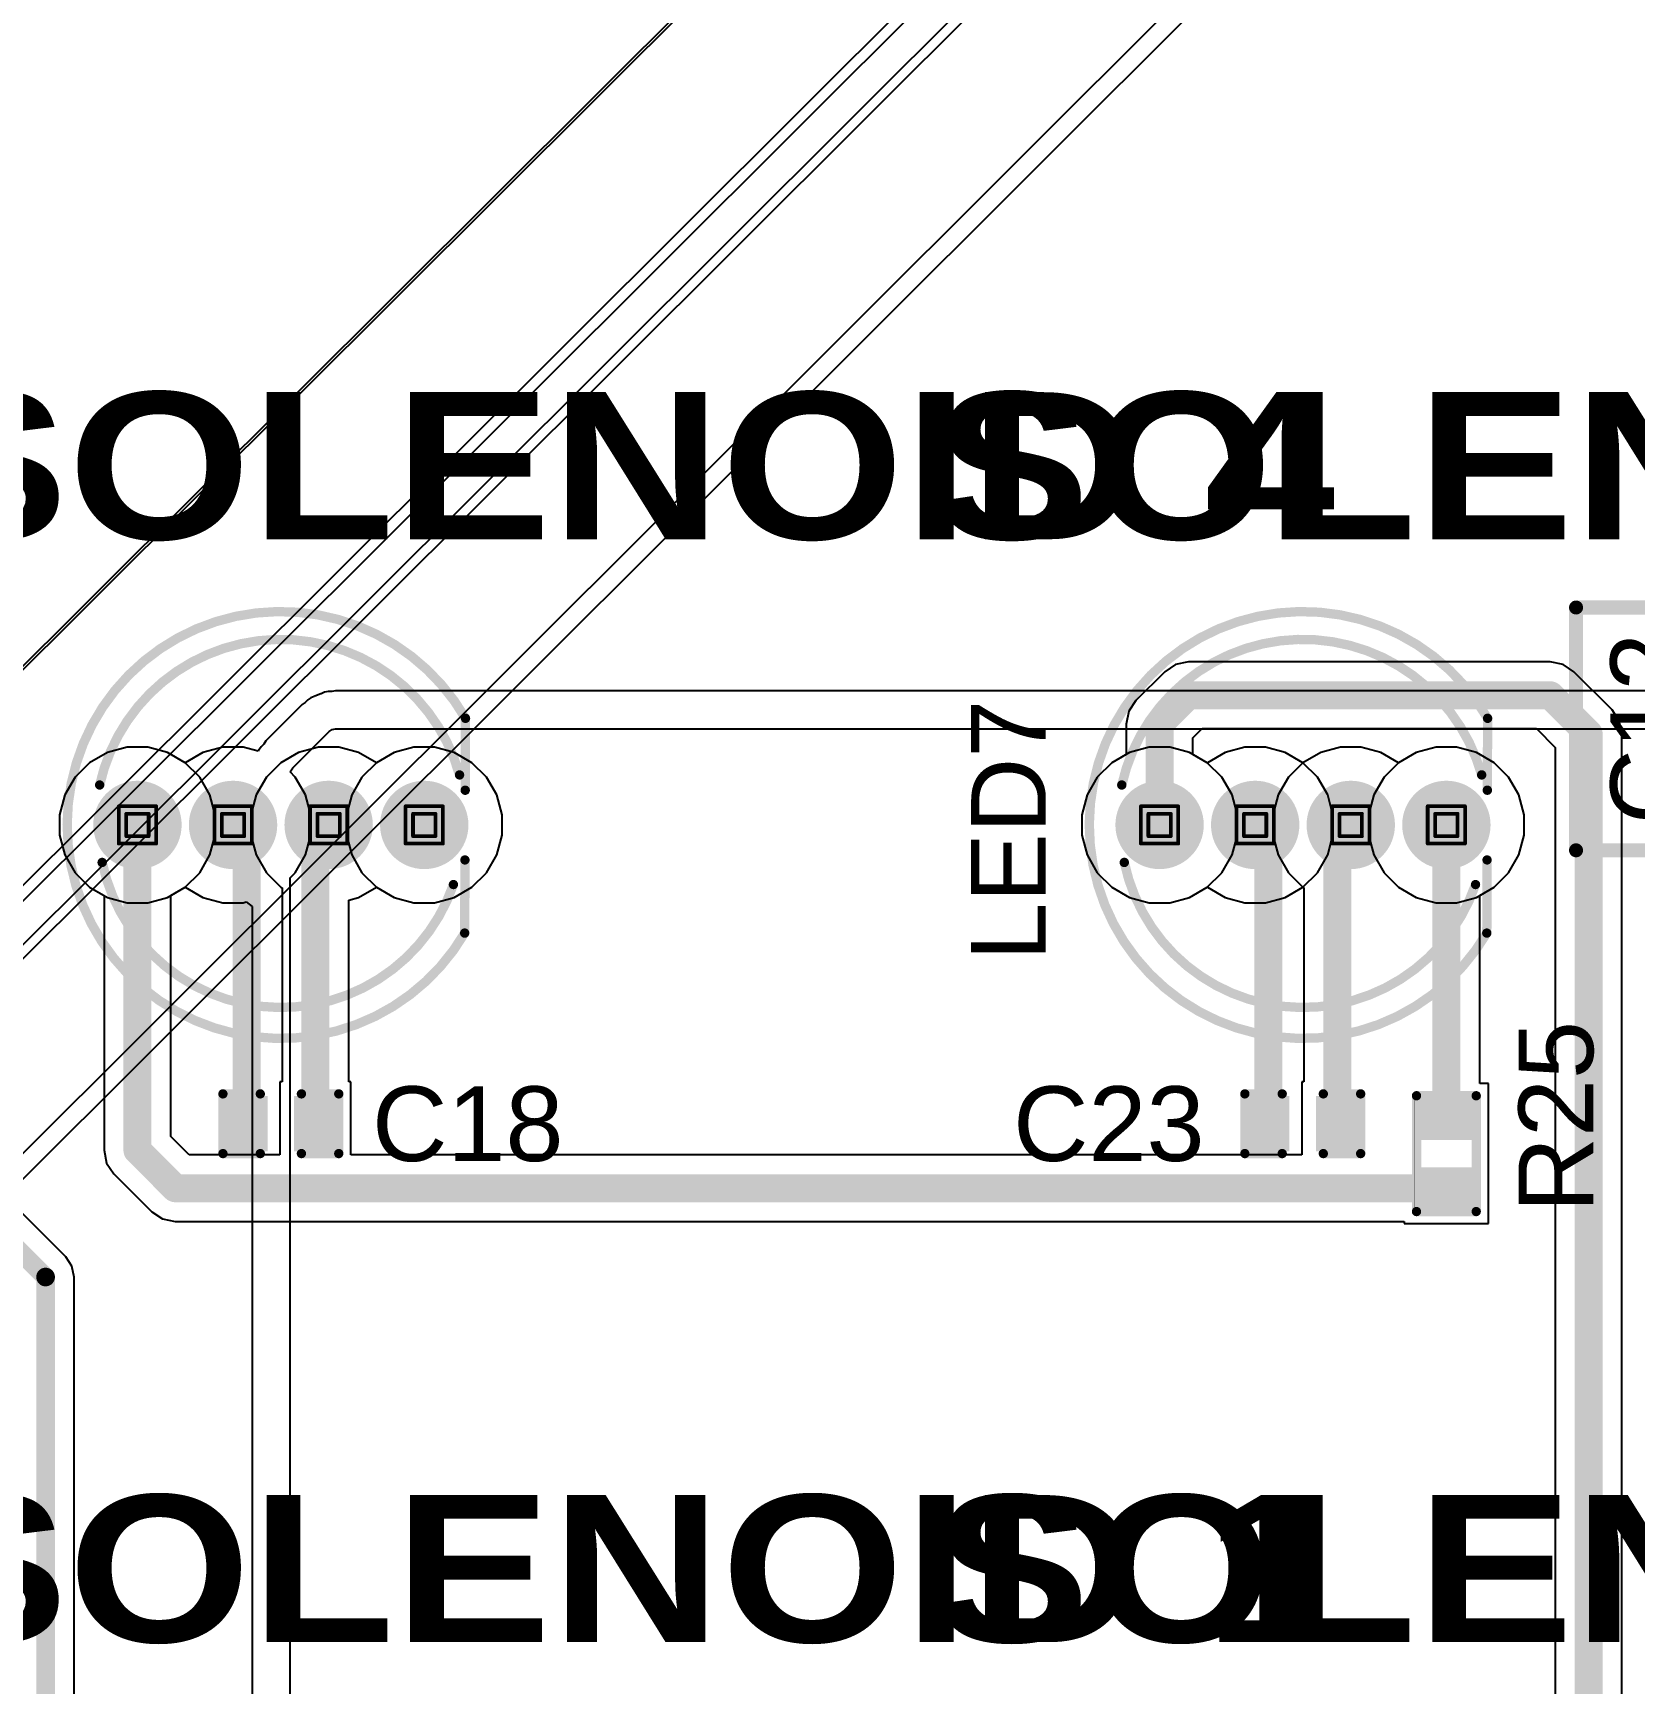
# Model space of a CAD drawing. Header units: inches. Extents: x -5 to 5258, y -4 to 5281.
# Drawn here: x 21.26 to 43.05, y 46.83 to 69.28 of the extents above; entities that cross this region are included whole.
import ezdxf

# ---------------------------------------------------------------- set-up
doc = ezdxf.new("R2010")
doc.units = ezdxf.units.IN
for name, color, linetype in [('Bottom Layer', 5, 'Continuous'), ('Bottom Solder', 6, 'Continuous'), ('Drill Drawing', 1, 'Continuous'), ('Multi-Layer', 9, 'Continuous'), ('Pad Holes', 156, 'Continuous'), ('Top Layer', 1, 'Continuous'), ('Top Overlay', 2, 'Continuous'), ('Top Paste', 8, 'Continuous'), ('Top Solder', 216, 'Continuous')]:
    doc.layers.add(name, color=color, linetype=linetype)
doc.styles.add('Arial', font='', dxfattribs={"height": 0.2})
doc.styles.add('Arial Black_Bold', font='', dxfattribs={"height": 0.2})
doc.styles.get('Arial').set_extended_font_data('Arial')
doc.styles.get('Arial Black_Bold').set_extended_font_data('Arial Black', bold=True)

# ---------------------------------------------------------------- blocks, each defined once
blk = doc.blocks.new('28_UFQFPN__4_4__9')
at = {"layer": 'Top Solder'}
for p in [(-1.739, 1.711), (-1.589, -1.289), (-1.289, 2.211), (-1.289, -1.589), (1.561, -1.589), (1.711, 2.211), (2.211, 1.711), (2.211, -1.289)]:
    blk.add_line(p, (5248.373, 5235.421), dxfattribs=at)
blk = doc.blocks.new('R___0402_65')
at = {"layer": 'Top Layer'}
for points in [[(-0.699, -0.318), (-0.699, 0.317), (-0.241, 0.317), (-0.241, -0.318)], [(0.241, -0.318), (0.241, 0.317), (0.699, 0.317), (0.699, -0.318)]]:
    blk.add_hatch(color=1, dxfattribs=at).paths.add_polyline_path(points)
at = {"layer": 'Top Paste'}
for points in [[(-0.699, -0.318), (-0.699, 0.317), (-0.241, 0.317), (-0.241, -0.318)], [(0.241, -0.318), (0.241, 0.317), (0.699, 0.317), (0.699, -0.318)]]:
    blk.add_hatch(color=8, dxfattribs=at).paths.add_polyline_path(points)
at = {"layer": 'Top Solder'}
for points in [[(-0.754, -0.373), (-0.754, 0.373), (-0.186, 0.373), (-0.186, -0.373)], [(0.186, -0.373), (0.186, 0.373), (0.754, 0.373), (0.754, -0.373)]]:
    blk.add_hatch(color=216, dxfattribs=at).paths.add_polyline_path(points)
at = {"layer": 'Top Overlay'}
for points, const_width in [([(0.787, 0.406), (-0.787, 0.406)], 0.127), ([(-0.787, -0.406), (-0.787, 0.406)], 0.127), ([(0.787, -0.406), (0.787, 0.406)], 0.127), ([(0.787, -0.406), (-0.787, -0.406)], 0.127), ([(0.813, -0.432), (-0.813, -0.432)], 0.00323)]:
    blk.add_lwpolyline(points, dxfattribs=dict(at, const_width=const_width))
for points, const_width in [([(-0.819, 0.406, 1), (-0.756, 0.406, 1)], 0.0635), ([(-0.819, 0.406, 1), (-0.756, 0.406, 1)], 0.0635), ([(0.756, 0.406, 1), (0.819, 0.406, 1)], 0.0635), ([(0.756, 0.406, 1), (0.819, 0.406, 1)], 0.0635), ([(-0.819, -0.406, 1), (-0.756, -0.406, 1)], 0.0635), ([(-0.819, -0.406, 1), (-0.756, -0.406, 1)], 0.0635), ([(-0.814, -0.432, 1), (-0.812, -0.432, 1)], 0.00161), ([(0.756, -0.406, 1), (0.819, -0.406, 1)], 0.0635), ([(0.756, -0.406, 1), (0.819, -0.406, 1)], 0.0635), ([(0.812, -0.432, 1), (0.814, -0.432, 1)], 0.00161)]:
    blk.add_lwpolyline(points, format="xyb", close=True, dxfattribs=dict(at, const_width=const_width))
blk = doc.blocks.new('WS2812D_F5_96')
at = {"layer": 'Bottom Layer'}
h = blk.add_hatch(color=5, dxfattribs=at)
edge = h.paths.add_edge_path()
edge.add_arc((-1.95, 0), 0.55, 0, 360)
h = blk.add_hatch(color=5, dxfattribs=at)
edge = h.paths.add_edge_path()
edge.add_arc((-0.65, 0), 0.55, 0, 360)
h = blk.add_hatch(color=5, dxfattribs=at)
edge = h.paths.add_edge_path()
edge.add_arc((0.65, 0), 0.55, 0, 360)
h = blk.add_hatch(color=5, dxfattribs=at)
edge = h.paths.add_edge_path()
edge.add_arc((1.95, 0), 0.55, 0, 360)
at = {"layer": 'Bottom Solder'}
h = blk.add_hatch(color=6, dxfattribs=at)
edge = h.paths.add_edge_path()
edge.add_arc((-1.95, 0), 0.601, 0, 360)
h = blk.add_hatch(color=6, dxfattribs=at)
edge = h.paths.add_edge_path()
edge.add_arc((-0.65, 0), 0.601, 0, 360)
h = blk.add_hatch(color=6, dxfattribs=at)
edge = h.paths.add_edge_path()
edge.add_arc((0.65, 0), 0.601, 0, 360)
h = blk.add_hatch(color=6, dxfattribs=at)
edge = h.paths.add_edge_path()
edge.add_arc((1.95, 0), 0.601, 0, 360)
at = {"layer": 'Multi-Layer'}
h = blk.add_hatch(color=9, dxfattribs=at)
edge = h.paths.add_edge_path()
edge.add_arc((-1.95, 0), 0.55, 0, 360)
h = blk.add_hatch(color=9, dxfattribs=at)
edge = h.paths.add_edge_path()
edge.add_arc((-0.65, 0), 0.55, 0, 360)
h = blk.add_hatch(color=9, dxfattribs=at)
edge = h.paths.add_edge_path()
edge.add_arc((0.65, 0), 0.55, 0, 360)
h = blk.add_hatch(color=9, dxfattribs=at)
edge = h.paths.add_edge_path()
edge.add_arc((1.95, 0), 0.55, 0, 360)
at = {"layer": 'Pad Holes'}
h = blk.add_hatch(color=7, dxfattribs=at)
edge = h.paths.add_edge_path()
edge.add_arc((-1.95, 0), 0.36, 0, 360)
h = blk.add_hatch(color=7, dxfattribs=at)
edge = h.paths.add_edge_path()
edge.add_arc((-0.65, 0), 0.36, 0, 360)
h = blk.add_hatch(color=7, dxfattribs=at)
edge = h.paths.add_edge_path()
edge.add_arc((0.65, 0), 0.36, 0, 360)
h = blk.add_hatch(color=7, dxfattribs=at)
edge = h.paths.add_edge_path()
edge.add_arc((1.95, 0), 0.36, 0, 360)
at = {"layer": 'Top Layer'}
h = blk.add_hatch(color=1, dxfattribs=at)
edge = h.paths.add_edge_path()
edge.add_arc((-1.95, 0), 0.55, 0, 360)
h = blk.add_hatch(color=1, dxfattribs=at)
edge = h.paths.add_edge_path()
edge.add_arc((-0.65, 0), 0.55, 0, 360)
h = blk.add_hatch(color=1, dxfattribs=at)
edge = h.paths.add_edge_path()
edge.add_arc((0.65, 0), 0.55, 0, 360)
h = blk.add_hatch(color=1, dxfattribs=at)
edge = h.paths.add_edge_path()
edge.add_arc((1.95, 0), 0.55, 0, 360)
at = {"layer": 'Top Solder'}
h = blk.add_hatch(color=216, dxfattribs=at)
edge = h.paths.add_edge_path()
edge.add_arc((-1.95, 0), 0.601, 0, 360)
h = blk.add_hatch(color=216, dxfattribs=at)
edge = h.paths.add_edge_path()
edge.add_arc((-0.65, 0), 0.601, 0, 360)
h = blk.add_hatch(color=216, dxfattribs=at)
edge = h.paths.add_edge_path()
edge.add_arc((0.65, 0), 0.601, 0, 360)
h = blk.add_hatch(color=216, dxfattribs=at)
edge = h.paths.add_edge_path()
edge.add_arc((1.95, 0), 0.601, 0, 360)
at = {"layer": 'Top Overlay', "const_width": 0.127}
for points in [[(2.5, -1.471, -3.705201), (2.511, 1.45)], [(-2.464, 0.543, -0.780857), (2.43, 0.68)], [(2.347, -0.811, -0.760948), (-2.43, -0.51)]]:
    blk.add_lwpolyline(points, format="xyb", dxfattribs=at)
for points in [[(2.507, 0.472), (2.511, 1.45)], [(2.5, -1.471), (2.504, -0.476)]]:
    blk.add_lwpolyline(points, dxfattribs=at)
at = {"layer": 'Top Overlay', "const_width": 0.0635}
for points in [[(2.479, 1.45, 1), (2.543, 1.45, 1)], [(2.479, 1.45, 1), (2.543, 1.45, 1)], [(2.398, 0.68, 1), (2.462, 0.68, 1)], [(-2.496, 0.543, 1), (-2.432, 0.543, 1)], [(2.475, 0.472, 1), (2.539, 0.472, 1)], [(-2.462, -0.51, 1), (-2.398, -0.51, 1)], [(2.472, -0.476, 1), (2.535, -0.476, 1)], [(2.315, -0.811, 1), (2.378, -0.811, 1)], [(2.468, -1.471, 1), (2.532, -1.471, 1)], [(2.468, -1.471, 1), (2.532, -1.471, 1)]]:
    blk.add_lwpolyline(points, format="xyb", close=True, dxfattribs=at)
blk = doc.blocks.new('WS2812D_F5_97')
at = {"layer": 'Bottom Layer'}
h = blk.add_hatch(color=5, dxfattribs=at)
edge = h.paths.add_edge_path()
edge.add_arc((-1.95, 0), 0.55, 0, 360)
h = blk.add_hatch(color=5, dxfattribs=at)
edge = h.paths.add_edge_path()
edge.add_arc((-0.65, 0), 0.55, 0, 360)
h = blk.add_hatch(color=5, dxfattribs=at)
edge = h.paths.add_edge_path()
edge.add_arc((0.65, 0), 0.55, 0, 360)
h = blk.add_hatch(color=5, dxfattribs=at)
edge = h.paths.add_edge_path()
edge.add_arc((1.95, 0), 0.55, 0, 360)
at = {"layer": 'Bottom Solder'}
h = blk.add_hatch(color=6, dxfattribs=at)
edge = h.paths.add_edge_path()
edge.add_arc((-1.95, 0), 0.601, 0, 360)
h = blk.add_hatch(color=6, dxfattribs=at)
edge = h.paths.add_edge_path()
edge.add_arc((-0.65, 0), 0.601, 0, 360)
h = blk.add_hatch(color=6, dxfattribs=at)
edge = h.paths.add_edge_path()
edge.add_arc((0.65, 0), 0.601, 0, 360)
h = blk.add_hatch(color=6, dxfattribs=at)
edge = h.paths.add_edge_path()
edge.add_arc((1.95, 0), 0.601, 0, 360)
at = {"layer": 'Multi-Layer'}
h = blk.add_hatch(color=9, dxfattribs=at)
edge = h.paths.add_edge_path()
edge.add_arc((-1.95, 0), 0.55, 0, 360)
h = blk.add_hatch(color=9, dxfattribs=at)
edge = h.paths.add_edge_path()
edge.add_arc((-0.65, 0), 0.55, 0, 360)
h = blk.add_hatch(color=9, dxfattribs=at)
edge = h.paths.add_edge_path()
edge.add_arc((0.65, 0), 0.55, 0, 360)
h = blk.add_hatch(color=9, dxfattribs=at)
edge = h.paths.add_edge_path()
edge.add_arc((1.95, 0), 0.55, 0, 360)
at = {"layer": 'Pad Holes'}
h = blk.add_hatch(color=7, dxfattribs=at)
edge = h.paths.add_edge_path()
edge.add_arc((-1.95, 0), 0.36, 0, 360)
h = blk.add_hatch(color=7, dxfattribs=at)
edge = h.paths.add_edge_path()
edge.add_arc((-0.65, 0), 0.36, 0, 360)
h = blk.add_hatch(color=7, dxfattribs=at)
edge = h.paths.add_edge_path()
edge.add_arc((0.65, 0), 0.36, 0, 360)
h = blk.add_hatch(color=7, dxfattribs=at)
edge = h.paths.add_edge_path()
edge.add_arc((1.95, 0), 0.36, 0, 360)
at = {"layer": 'Top Layer'}
h = blk.add_hatch(color=1, dxfattribs=at)
edge = h.paths.add_edge_path()
edge.add_arc((-1.95, 0), 0.55, 0, 360)
h = blk.add_hatch(color=1, dxfattribs=at)
edge = h.paths.add_edge_path()
edge.add_arc((-0.65, 0), 0.55, 0, 360)
h = blk.add_hatch(color=1, dxfattribs=at)
edge = h.paths.add_edge_path()
edge.add_arc((0.65, 0), 0.55, 0, 360)
h = blk.add_hatch(color=1, dxfattribs=at)
edge = h.paths.add_edge_path()
edge.add_arc((1.95, 0), 0.55, 0, 360)
at = {"layer": 'Top Solder'}
h = blk.add_hatch(color=216, dxfattribs=at)
edge = h.paths.add_edge_path()
edge.add_arc((-1.95, 0), 0.601, 0, 360)
h = blk.add_hatch(color=216, dxfattribs=at)
edge = h.paths.add_edge_path()
edge.add_arc((-0.65, 0), 0.601, 0, 360)
h = blk.add_hatch(color=216, dxfattribs=at)
edge = h.paths.add_edge_path()
edge.add_arc((0.65, 0), 0.601, 0, 360)
h = blk.add_hatch(color=216, dxfattribs=at)
edge = h.paths.add_edge_path()
edge.add_arc((1.95, 0), 0.601, 0, 360)
at = {"layer": 'Top Overlay', "const_width": 0.127}
for points in [[(2.5, -1.471, -3.705201), (2.511, 1.45)], [(-2.464, 0.543, -0.780857), (2.43, 0.68)], [(2.347, -0.811, -0.760948), (-2.43, -0.51)]]:
    blk.add_lwpolyline(points, format="xyb", dxfattribs=at)
for points in [[(2.507, 0.472), (2.511, 1.45)], [(2.5, -1.471), (2.504, -0.476)]]:
    blk.add_lwpolyline(points, dxfattribs=at)
at = {"layer": 'Top Overlay', "const_width": 0.0635}
for points in [[(2.479, 1.45, 1), (2.543, 1.45, 1)], [(2.479, 1.45, 1), (2.543, 1.45, 1)], [(2.398, 0.68, 1), (2.462, 0.68, 1)], [(-2.496, 0.543, 1), (-2.432, 0.543, 1)], [(2.475, 0.472, 1), (2.539, 0.472, 1)], [(-2.462, -0.51, 1), (-2.398, -0.51, 1)], [(2.472, -0.476, 1), (2.535, -0.476, 1)], [(2.315, -0.811, 1), (2.378, -0.811, 1)], [(2.468, -1.471, 1), (2.532, -1.471, 1)], [(2.468, -1.471, 1), (2.532, -1.471, 1)]]:
    blk.add_lwpolyline(points, format="xyb", close=True, dxfattribs=at)
blk = doc.blocks.new('C___0402_147')
at = {"layer": 'Top Layer'}
for points in [[(-0.699, -0.318), (-0.699, 0.318), (-0.241, 0.318), (-0.241, -0.318)], [(0.241, -0.318), (0.241, 0.318), (0.699, 0.318), (0.699, -0.318)]]:
    blk.add_hatch(color=1, dxfattribs=at).paths.add_polyline_path(points)
at = {"layer": 'Top Paste'}
for points in [[(-0.699, -0.318), (-0.699, 0.318), (-0.241, 0.318), (-0.241, -0.318)], [(0.241, -0.318), (0.241, 0.318), (0.699, 0.318), (0.699, -0.318)]]:
    blk.add_hatch(color=8, dxfattribs=at).paths.add_polyline_path(points)
at = {"layer": 'Top Solder'}
for points in [[(-0.758, -0.377), (-0.758, 0.377), (-0.181, 0.377), (-0.181, -0.377)], [(0.181, -0.377), (0.181, 0.377), (0.758, 0.377), (0.758, -0.377)]]:
    blk.add_hatch(color=216, dxfattribs=at).paths.add_polyline_path(points)
at = {"layer": 'Top Overlay', "const_width": 0.127}
for points in [[(-0.787, -0.406), (-0.787, 0.406)], [(-0.787, 0.406), (-0.279, 0.406)], [(0.279, 0.406), (0.787, 0.406)], [(0.787, -0.406), (0.787, 0.406)], [(-0.787, -0.406), (-0.279, -0.406)], [(0.279, -0.406), (0.787, -0.406)]]:
    blk.add_lwpolyline(points, dxfattribs=at)
at = {"layer": 'Top Overlay', "const_width": 0.0635}
for points in [[(-0.819, 0.406, 1), (-0.756, 0.406, 1)], [(-0.819, 0.406, 1), (-0.756, 0.406, 1)], [(-0.311, 0.406, 1), (-0.248, 0.406, 1)], [(0.248, 0.406, 1), (0.311, 0.406, 1)], [(0.756, 0.406, 1), (0.819, 0.406, 1)], [(0.756, 0.406, 1), (0.819, 0.406, 1)], [(-0.819, -0.406, 1), (-0.756, -0.406, 1)], [(-0.819, -0.406, 1), (-0.756, -0.406, 1)], [(-0.311, -0.406, 1), (-0.248, -0.406, 1)], [(0.248, -0.406, 1), (0.311, -0.406, 1)], [(0.756, -0.406, 1), (0.819, -0.406, 1)], [(0.756, -0.406, 1), (0.819, -0.406, 1)]]:
    blk.add_lwpolyline(points, format="xyb", close=True, dxfattribs=at)
blk = doc.blocks.new('C___0402_151')
at = {"layer": 'Top Layer'}
for points in [[(-0.699, -0.318), (-0.699, 0.318), (-0.241, 0.318), (-0.241, -0.318)], [(0.241, -0.318), (0.241, 0.318), (0.699, 0.318), (0.699, -0.318)]]:
    blk.add_hatch(color=1, dxfattribs=at).paths.add_polyline_path(points)
at = {"layer": 'Top Paste'}
for points in [[(-0.699, -0.318), (-0.699, 0.318), (-0.241, 0.318), (-0.241, -0.318)], [(0.241, -0.318), (0.241, 0.318), (0.699, 0.318), (0.699, -0.318)]]:
    blk.add_hatch(color=8, dxfattribs=at).paths.add_polyline_path(points)
at = {"layer": 'Top Solder'}
for points in [[(-0.758, -0.377), (-0.758, 0.377), (-0.181, 0.377), (-0.181, -0.377)], [(0.181, -0.377), (0.181, 0.377), (0.758, 0.377), (0.758, -0.377)]]:
    blk.add_hatch(color=216, dxfattribs=at).paths.add_polyline_path(points)
at = {"layer": 'Top Overlay', "const_width": 0.127}
for points in [[(-0.787, -0.406), (-0.787, 0.406)], [(-0.787, 0.406), (-0.279, 0.406)], [(0.279, 0.406), (0.787, 0.406)], [(0.787, -0.406), (0.787, 0.406)], [(-0.787, -0.406), (-0.279, -0.406)], [(0.279, -0.406), (0.787, -0.406)]]:
    blk.add_lwpolyline(points, dxfattribs=at)
at = {"layer": 'Top Overlay', "const_width": 0.0635}
for points in [[(-0.819, 0.406, 1), (-0.756, 0.406, 1)], [(-0.819, 0.406, 1), (-0.756, 0.406, 1)], [(-0.311, 0.406, 1), (-0.248, 0.406, 1)], [(0.248, 0.406, 1), (0.311, 0.406, 1)], [(0.756, 0.406, 1), (0.819, 0.406, 1)], [(0.756, 0.406, 1), (0.819, 0.406, 1)], [(-0.819, -0.406, 1), (-0.756, -0.406, 1)], [(-0.819, -0.406, 1), (-0.756, -0.406, 1)], [(-0.311, -0.406, 1), (-0.248, -0.406, 1)], [(0.248, -0.406, 1), (0.311, -0.406, 1)], [(0.756, -0.406, 1), (0.819, -0.406, 1)], [(0.756, -0.406, 1), (0.819, -0.406, 1)]]:
    blk.add_lwpolyline(points, format="xyb", close=True, dxfattribs=at)

msp = doc.modelspace()

# ---------------------------------------------------------------- linework, layer by layer
at = {"layer": 'Bottom Layer'}
for p, q in [((25.002, 60.212), (24.966, 60.176)), ((25.042, 60.238), (25.002, 60.212)), ((25.089, 60.258), (25.042, 60.238)), ((25.042, 60.238), (25.042, 60.238)), ((25.091, 60.259), (25.089, 60.258)), ((25.094, 60.26), (25.091, 60.259)), ((25.176, 60.294), (25.094, 60.26)), ((25.179, 60.296), (25.176, 60.294)), ((25.181, 60.296), (25.179, 60.296)), ((25.229, 60.316), (25.181, 60.296)), ((25.276, 60.325), (25.229, 60.316)), ((25.327, 60.325), (25.276, 60.325)), ((25.377, 60.335), (25.327, 60.325)), ((55.067, 60.335), (25.377, 60.335)), ((24.923, 60.147), (24.43, 59.653)), ((24.966, 60.176), (24.923, 60.147)), ((24.796, 59.287), (25.29, 59.781)), ((25.29, 59.781), (25.33, 59.808)), ((25.33, 59.808), (25.377, 59.817)), ((25.377, 59.817), (55.067, 59.817)), ((22.545, 59.569), (22.275, 59.496)), ((22.823, 59.569), (22.545, 59.569)), ((23.092, 59.496), (22.823, 59.569)), ((23.844, 59.569), (23.575, 59.496)), ((24.123, 59.569), (23.844, 59.569)), ((24.326, 59.514), (24.123, 59.569)), ((24.329, 59.521), (24.326, 59.514)), ((24.365, 59.575), (24.329, 59.521)), ((24.401, 59.611), (24.365, 59.575)), ((24.43, 59.653), (24.401, 59.611)), ((26.444, 59.569), (26.175, 59.496)), ((26.723, 59.569), (26.444, 59.569)), ((26.992, 59.496), (26.723, 59.569)), ((36.444, 59.569), (36.175, 59.496)), ((36.723, 59.569), (36.444, 59.569)), ((36.992, 59.496), (36.723, 59.569)), ((37.744, 59.569), (37.475, 59.496)), ((38.023, 59.569), (37.744, 59.569)), ((38.292, 59.496), (38.023, 59.569)), ((40.344, 59.569), (40.075, 59.496)), ((40.623, 59.569), (40.344, 59.569)), ((40.892, 59.496), (40.623, 59.569)), ((22.034, 59.357), (21.837, 59.16)), ((22.275, 59.496), (22.034, 59.357)), ((23.333, 59.357), (23.092, 59.496)), ((23.334, 59.357), (23.333, 59.357)), ((23.575, 59.496), (23.334, 59.357)), ((23.334, 59.357), (23.334, 59.357)), ((24.76, 59.233), (24.796, 59.287)), ((25.934, 59.357), (25.737, 59.16)), ((26.175, 59.496), (25.934, 59.357)), ((27.233, 59.357), (26.992, 59.496)), ((27.43, 59.16), (27.233, 59.357)), ((35.934, 59.357), (35.737, 59.16)), ((36.175, 59.496), (35.934, 59.357)), ((37.233, 59.357), (36.992, 59.496)), ((37.234, 59.357), (37.233, 59.357)), ((37.475, 59.496), (37.234, 59.357)), ((37.234, 59.357), (37.234, 59.357)), ((38.533, 59.357), (38.292, 59.496)), ((38.73, 59.16), (38.533, 59.357)), ((39.834, 59.357), (39.637, 59.16)), ((40.075, 59.496), (39.834, 59.357)), ((41.133, 59.357), (40.892, 59.496)), ((41.33, 59.16), (41.133, 59.357)), ((21.837, 59.16), (21.698, 58.919)), ((24.76, 59.231), (24.76, 59.233)), ((24.83, 59.16), (24.76, 59.231)), ((24.97, 58.919), (24.83, 59.16)), ((25.737, 59.16), (25.598, 58.919)), ((27.57, 58.919), (27.43, 59.16)), ((35.737, 59.16), (35.598, 58.919)), ((38.87, 58.919), (38.73, 59.16)), ((39.637, 59.16), (39.498, 58.919)), ((41.47, 58.919), (41.33, 59.16)), ((21.698, 58.919), (21.626, 58.65)), ((25.042, 58.65), (24.97, 58.919)), ((25.598, 58.919), (25.526, 58.65)), ((27.642, 58.65), (27.57, 58.919)), ((35.598, 58.919), (35.526, 58.65)), ((38.942, 58.65), (38.87, 58.919)), ((39.498, 58.919), (39.426, 58.65)), ((41.542, 58.65), (41.47, 58.919)), ((21.626, 58.65), (21.626, 58.371)), ((25.042, 58.371), (25.042, 58.65)), ((25.526, 58.65), (25.526, 58.371)), ((27.642, 58.371), (27.642, 58.65)), ((35.526, 58.65), (35.526, 58.371)), ((38.942, 58.371), (38.942, 58.65)), ((39.426, 58.65), (39.426, 58.371)), ((41.542, 58.371), (41.542, 58.65)), ((21.626, 58.371), (21.698, 58.102)), ((24.97, 58.102), (25.042, 58.371)), ((25.526, 58.371), (25.598, 58.102)), ((27.57, 58.102), (27.642, 58.371)), ((35.526, 58.371), (35.598, 58.102)), ((38.87, 58.102), (38.942, 58.371)), ((39.426, 58.371), (39.498, 58.102)), ((41.47, 58.102), (41.542, 58.371)), ((21.698, 58.102), (21.837, 57.861)), ((24.83, 57.861), (24.97, 58.102)), ((25.598, 58.102), (25.737, 57.861)), ((27.43, 57.861), (27.57, 58.102)), ((35.598, 58.102), (35.737, 57.861)), ((38.73, 57.861), (38.87, 58.102)), ((39.498, 58.102), (39.637, 57.861)), ((41.33, 57.861), (41.47, 58.102)), ((21.837, 57.861), (22.034, 57.664)), ((24.76, 57.79), (24.83, 57.861)), ((24.76, 44.231), (24.76, 57.79)), ((25.737, 57.861), (25.934, 57.664)), ((27.233, 57.664), (27.43, 57.861)), ((35.737, 57.861), (35.934, 57.664)), ((38.533, 57.664), (38.73, 57.861)), ((39.637, 57.861), (39.834, 57.664)), ((41.133, 57.664), (41.33, 57.861)), ((22.034, 57.664), (22.275, 57.525)), ((22.275, 57.525), (22.545, 57.453)), ((22.823, 57.453), (23.092, 57.525)), ((23.092, 57.525), (23.333, 57.664)), ((23.333, 57.664), (23.334, 57.664)), ((23.334, 57.664), (23.334, 57.664)), ((23.334, 57.664), (23.575, 57.525)), ((23.575, 57.525), (23.844, 57.453)), ((25.934, 57.664), (26.175, 57.525)), ((26.175, 57.525), (26.444, 57.453)), ((26.723, 57.453), (26.992, 57.525)), ((26.992, 57.525), (27.233, 57.664)), ((35.934, 57.664), (36.175, 57.525)), ((36.175, 57.525), (36.444, 57.453)), ((36.723, 57.453), (36.992, 57.525)), ((36.992, 57.525), (37.233, 57.664)), ((37.233, 57.664), (37.234, 57.664)), ((37.234, 57.664), (37.234, 57.664)), ((37.234, 57.664), (37.475, 57.525)), ((37.475, 57.525), (37.744, 57.453)), ((38.023, 57.453), (38.292, 57.525)), ((38.292, 57.525), (38.533, 57.664)), ((39.834, 57.664), (40.075, 57.525)), ((40.075, 57.525), (40.344, 57.453)), ((40.623, 57.453), (40.892, 57.525)), ((40.892, 57.525), (41.133, 57.664)), ((22.545, 57.453), (22.823, 57.453)), ((23.844, 57.453), (24.123, 57.453)), ((24.123, 57.453), (24.161, 57.463)), ((24.161, 57.463), (24.242, 57.401)), ((24.242, 57.401), (24.242, 44.62)), ((26.444, 57.453), (26.723, 57.453)), ((36.444, 57.453), (36.723, 57.453)), ((37.744, 57.453), (38.023, 57.453)), ((40.344, 57.453), (40.623, 57.453))]:
    msp.add_line(p, q, dxfattribs=at)
at = {"layer": 'Drill Drawing', "const_width": 0.0508}
for points in [[(22.43, 58.765), (22.938, 58.765)], [(22.43, 58.257), (22.43, 58.765)], [(22.531, 58.663), (22.836, 58.663)], [(22.531, 58.358), (22.531, 58.663)], [(22.836, 58.358), (22.836, 58.663)], [(22.938, 58.257), (22.938, 58.765)], [(23.73, 58.765), (24.238, 58.765)], [(23.73, 58.257), (23.73, 58.765)], [(23.831, 58.663), (24.136, 58.663)], [(23.831, 58.358), (23.831, 58.663)], [(24.136, 58.358), (24.136, 58.663)], [(24.238, 58.257), (24.238, 58.765)], [(25.03, 58.765), (25.538, 58.765)], [(25.03, 58.257), (25.03, 58.765)], [(25.131, 58.663), (25.436, 58.663)], [(25.131, 58.358), (25.131, 58.663)], [(25.436, 58.358), (25.436, 58.663)], [(25.538, 58.257), (25.538, 58.765)], [(26.33, 58.765), (26.838, 58.765)], [(26.33, 58.257), (26.33, 58.765)], [(26.431, 58.663), (26.736, 58.663)], [(26.431, 58.358), (26.431, 58.663)], [(26.736, 58.358), (26.736, 58.663)], [(26.838, 58.257), (26.838, 58.765)], [(36.33, 58.765), (36.838, 58.765)], [(36.33, 58.257), (36.33, 58.765)], [(36.431, 58.663), (36.736, 58.663)], [(36.431, 58.358), (36.431, 58.663)], [(36.736, 58.358), (36.736, 58.663)], [(36.838, 58.257), (36.838, 58.765)], [(37.63, 58.765), (38.138, 58.765)], [(37.63, 58.257), (37.63, 58.765)], [(37.731, 58.663), (38.036, 58.663)], [(37.731, 58.358), (37.731, 58.663)], [(38.036, 58.358), (38.036, 58.663)], [(38.138, 58.257), (38.138, 58.765)], [(38.93, 58.765), (39.438, 58.765)], [(38.93, 58.257), (38.93, 58.765)], [(39.031, 58.663), (39.336, 58.663)], [(39.031, 58.358), (39.031, 58.663)], [(39.336, 58.358), (39.336, 58.663)], [(39.438, 58.257), (39.438, 58.765)], [(40.23, 58.765), (40.738, 58.765)], [(40.23, 58.257), (40.23, 58.765)], [(40.331, 58.663), (40.636, 58.663)], [(40.331, 58.358), (40.331, 58.663)], [(40.636, 58.358), (40.636, 58.663)], [(40.738, 58.257), (40.738, 58.765)], [(22.531, 58.358), (22.836, 58.358)], [(23.831, 58.358), (24.136, 58.358)], [(25.131, 58.358), (25.436, 58.358)], [(26.431, 58.358), (26.736, 58.358)], [(36.431, 58.358), (36.736, 58.358)], [(37.731, 58.358), (38.036, 58.358)], [(39.031, 58.358), (39.336, 58.358)], [(40.331, 58.358), (40.636, 58.358)], [(22.43, 58.257), (22.938, 58.257)], [(23.73, 58.257), (24.238, 58.257)], [(25.03, 58.257), (25.538, 58.257)], [(26.33, 58.257), (26.838, 58.257)], [(36.33, 58.257), (36.838, 58.257)], [(37.63, 58.257), (38.138, 58.257)], [(38.93, 58.257), (39.438, 58.257)], [(40.23, 58.257), (40.738, 58.257)]]:
    msp.add_lwpolyline(points, dxfattribs=at)
at = {"layer": 'Drill Drawing', "const_width": 0.0254}
for points in [[(22.417, 58.765, 1), (22.443, 58.765, 1)], [(22.417, 58.765, 1), (22.443, 58.765, 1)], [(22.519, 58.663, 1), (22.544, 58.663, 1)], [(22.519, 58.663, 1), (22.544, 58.663, 1)], [(22.824, 58.663, 1), (22.849, 58.663, 1)], [(22.824, 58.663, 1), (22.849, 58.663, 1)], [(22.925, 58.765, 1), (22.951, 58.765, 1)], [(22.925, 58.765, 1), (22.951, 58.765, 1)], [(23.717, 58.765, 1), (23.742, 58.765, 1)], [(23.717, 58.765, 1), (23.742, 58.765, 1)], [(23.819, 58.663, 1), (23.844, 58.663, 1)], [(23.819, 58.663, 1), (23.844, 58.663, 1)], [(24.123, 58.663, 1), (24.149, 58.663, 1)], [(24.123, 58.663, 1), (24.149, 58.663, 1)], [(24.225, 58.765, 1), (24.25, 58.765, 1)], [(24.225, 58.765, 1), (24.25, 58.765, 1)], [(25.017, 58.765, 1), (25.042, 58.765, 1)], [(25.017, 58.765, 1), (25.042, 58.765, 1)], [(25.119, 58.663, 1), (25.144, 58.663, 1)], [(25.119, 58.663, 1), (25.144, 58.663, 1)], [(25.423, 58.663, 1), (25.449, 58.663, 1)], [(25.423, 58.663, 1), (25.449, 58.663, 1)], [(25.525, 58.765, 1), (25.55, 58.765, 1)], [(25.525, 58.765, 1), (25.55, 58.765, 1)], [(26.317, 58.765, 1), (26.342, 58.765, 1)], [(26.317, 58.765, 1), (26.342, 58.765, 1)], [(26.419, 58.663, 1), (26.444, 58.663, 1)], [(26.419, 58.663, 1), (26.444, 58.663, 1)], [(26.723, 58.663, 1), (26.749, 58.663, 1)], [(26.723, 58.663, 1), (26.749, 58.663, 1)], [(26.825, 58.765, 1), (26.85, 58.765, 1)], [(26.825, 58.765, 1), (26.85, 58.765, 1)], [(36.317, 58.765, 1), (36.342, 58.765, 1)], [(36.317, 58.765, 1), (36.342, 58.765, 1)], [(36.419, 58.663, 1), (36.444, 58.663, 1)], [(36.419, 58.663, 1), (36.444, 58.663, 1)], [(36.723, 58.663, 1), (36.749, 58.663, 1)], [(36.723, 58.663, 1), (36.749, 58.663, 1)], [(36.825, 58.765, 1), (36.85, 58.765, 1)], [(36.825, 58.765, 1), (36.85, 58.765, 1)], [(37.617, 58.765, 1), (37.642, 58.765, 1)], [(37.617, 58.765, 1), (37.642, 58.765, 1)], [(37.719, 58.663, 1), (37.744, 58.663, 1)], [(37.719, 58.663, 1), (37.744, 58.663, 1)], [(38.023, 58.663, 1), (38.049, 58.663, 1)], [(38.023, 58.663, 1), (38.049, 58.663, 1)], [(38.125, 58.765, 1), (38.15, 58.765, 1)], [(38.125, 58.765, 1), (38.15, 58.765, 1)], [(38.917, 58.765, 1), (38.942, 58.765, 1)], [(38.917, 58.765, 1), (38.942, 58.765, 1)], [(39.019, 58.663, 1), (39.044, 58.663, 1)], [(39.019, 58.663, 1), (39.044, 58.663, 1)], [(39.323, 58.663, 1), (39.349, 58.663, 1)], [(39.323, 58.663, 1), (39.349, 58.663, 1)], [(39.425, 58.765, 1), (39.45, 58.765, 1)], [(39.425, 58.765, 1), (39.45, 58.765, 1)], [(40.217, 58.765, 1), (40.242, 58.765, 1)], [(40.217, 58.765, 1), (40.242, 58.765, 1)], [(40.319, 58.663, 1), (40.344, 58.663, 1)], [(40.319, 58.663, 1), (40.344, 58.663, 1)], [(40.623, 58.663, 1), (40.649, 58.663, 1)], [(40.623, 58.663, 1), (40.649, 58.663, 1)], [(40.725, 58.765, 1), (40.75, 58.765, 1)], [(40.725, 58.765, 1), (40.75, 58.765, 1)], [(22.519, 58.358, 1), (22.544, 58.358, 1)], [(22.519, 58.358, 1), (22.544, 58.358, 1)], [(22.824, 58.358, 1), (22.849, 58.358, 1)], [(22.824, 58.358, 1), (22.849, 58.358, 1)], [(23.819, 58.358, 1), (23.844, 58.358, 1)], [(23.819, 58.358, 1), (23.844, 58.358, 1)], [(24.123, 58.358, 1), (24.149, 58.358, 1)], [(24.123, 58.358, 1), (24.149, 58.358, 1)], [(25.119, 58.358, 1), (25.144, 58.358, 1)], [(25.119, 58.358, 1), (25.144, 58.358, 1)], [(25.423, 58.358, 1), (25.449, 58.358, 1)], [(25.423, 58.358, 1), (25.449, 58.358, 1)], [(26.419, 58.358, 1), (26.444, 58.358, 1)], [(26.419, 58.358, 1), (26.444, 58.358, 1)], [(26.723, 58.358, 1), (26.749, 58.358, 1)], [(26.723, 58.358, 1), (26.749, 58.358, 1)], [(36.419, 58.358, 1), (36.444, 58.358, 1)], [(36.419, 58.358, 1), (36.444, 58.358, 1)], [(36.723, 58.358, 1), (36.749, 58.358, 1)], [(36.723, 58.358, 1), (36.749, 58.358, 1)], [(37.719, 58.358, 1), (37.744, 58.358, 1)], [(37.719, 58.358, 1), (37.744, 58.358, 1)], [(38.023, 58.358, 1), (38.049, 58.358, 1)], [(38.023, 58.358, 1), (38.049, 58.358, 1)], [(39.019, 58.358, 1), (39.044, 58.358, 1)], [(39.019, 58.358, 1), (39.044, 58.358, 1)], [(39.323, 58.358, 1), (39.349, 58.358, 1)], [(39.323, 58.358, 1), (39.349, 58.358, 1)], [(40.319, 58.358, 1), (40.344, 58.358, 1)], [(40.319, 58.358, 1), (40.344, 58.358, 1)], [(40.623, 58.358, 1), (40.649, 58.358, 1)], [(40.623, 58.358, 1), (40.649, 58.358, 1)], [(22.417, 58.257, 1), (22.443, 58.257, 1)], [(22.417, 58.257, 1), (22.443, 58.257, 1)], [(22.925, 58.257, 1), (22.951, 58.257, 1)], [(22.925, 58.257, 1), (22.951, 58.257, 1)], [(23.717, 58.257, 1), (23.742, 58.257, 1)], [(23.717, 58.257, 1), (23.742, 58.257, 1)], [(24.225, 58.257, 1), (24.25, 58.257, 1)], [(24.225, 58.257, 1), (24.25, 58.257, 1)], [(25.017, 58.257, 1), (25.042, 58.257, 1)], [(25.017, 58.257, 1), (25.042, 58.257, 1)], [(25.525, 58.257, 1), (25.55, 58.257, 1)], [(25.525, 58.257, 1), (25.55, 58.257, 1)], [(26.317, 58.257, 1), (26.342, 58.257, 1)], [(26.317, 58.257, 1), (26.342, 58.257, 1)], [(26.825, 58.257, 1), (26.85, 58.257, 1)], [(26.825, 58.257, 1), (26.85, 58.257, 1)], [(36.317, 58.257, 1), (36.342, 58.257, 1)], [(36.317, 58.257, 1), (36.342, 58.257, 1)], [(36.825, 58.257, 1), (36.85, 58.257, 1)], [(36.825, 58.257, 1), (36.85, 58.257, 1)], [(37.617, 58.257, 1), (37.642, 58.257, 1)], [(37.617, 58.257, 1), (37.642, 58.257, 1)], [(38.125, 58.257, 1), (38.15, 58.257, 1)], [(38.125, 58.257, 1), (38.15, 58.257, 1)], [(38.917, 58.257, 1), (38.942, 58.257, 1)], [(38.917, 58.257, 1), (38.942, 58.257, 1)], [(39.425, 58.257, 1), (39.45, 58.257, 1)], [(39.425, 58.257, 1), (39.45, 58.257, 1)], [(40.217, 58.257, 1), (40.242, 58.257, 1)], [(40.217, 58.257, 1), (40.242, 58.257, 1)], [(40.725, 58.257, 1), (40.75, 58.257, 1)], [(40.725, 58.257, 1), (40.75, 58.257, 1)]]:
    msp.add_lwpolyline(points, format="xyb", close=True, dxfattribs=at)
at = {"layer": 'Top Layer'}
for p, q in [((36.801, 60.693), (36.654, 60.595)), ((36.975, 60.727), (36.801, 60.693)), ((41.897, 60.727), (36.975, 60.727)), ((42.071, 60.693), (41.897, 60.727)), ((42.218, 60.595), (42.071, 60.693)), ((36.654, 60.595), (36.263, 60.204)), ((36.654, 60.595), (36.654, 60.595)), ((42.738, 60.075), (42.218, 60.595)), ((36.263, 60.204), (36.165, 60.057)), ((36.165, 60.057), (36.131, 59.883)), ((42.836, 59.928), (42.738, 60.075)), ((42.738, 60.075), (42.738, 60.075)), ((36.131, 59.883), (36.131, 59.471)), ((37.037, 59.695), (37.163, 59.821)), ((37.163, 59.821), (41.709, 59.821)), ((41.709, 59.821), (41.964, 59.566)), ((42.871, 59.754), (42.836, 59.928)), ((42.871, 39.106), (42.871, 59.754)), ((22.545, 59.569), (22.275, 59.496)), ((22.823, 59.569), (22.545, 59.569)), ((23.092, 59.496), (22.823, 59.569)), ((25.144, 59.569), (24.875, 59.496)), ((25.423, 59.569), (25.144, 59.569)), ((25.692, 59.496), (25.423, 59.569)), ((26.444, 59.569), (26.175, 59.496)), ((26.723, 59.569), (26.444, 59.569)), ((26.992, 59.496), (26.723, 59.569)), ((37.037, 59.471), (37.037, 59.695)), ((39.044, 59.569), (38.775, 59.496)), ((39.323, 59.569), (39.044, 59.569)), ((39.592, 59.496), (39.323, 59.569)), ((40.344, 59.569), (40.075, 59.496)), ((40.623, 59.569), (40.344, 59.569)), ((40.892, 59.496), (40.623, 59.569)), ((41.964, 59.566), (41.964, 39.294)), ((22.034, 59.357), (21.837, 59.16)), ((22.275, 59.496), (22.034, 59.357)), ((23.333, 59.357), (23.092, 59.496)), ((23.53, 59.16), (23.333, 59.357)), ((24.634, 59.357), (24.437, 59.16)), ((24.875, 59.496), (24.634, 59.357)), ((25.933, 59.357), (25.692, 59.496)), ((25.934, 59.357), (25.933, 59.357)), ((26.175, 59.496), (25.934, 59.357)), ((25.934, 59.357), (25.934, 59.357)), ((27.233, 59.357), (26.992, 59.496)), ((27.43, 59.16), (27.233, 59.357)), ((35.934, 59.357), (35.737, 59.16)), ((36.131, 59.471), (35.934, 59.357)), ((37.233, 59.357), (37.037, 59.471)), ((37.43, 59.16), (37.233, 59.357)), ((38.534, 59.357), (38.337, 59.16)), ((38.775, 59.496), (38.534, 59.357)), ((39.833, 59.357), (39.592, 59.496)), ((39.834, 59.357), (39.833, 59.357)), ((40.075, 59.496), (39.834, 59.357)), ((39.834, 59.357), (39.834, 59.357)), ((41.133, 59.357), (40.892, 59.496)), ((41.33, 59.16), (41.133, 59.357)), ((21.837, 59.16), (21.698, 58.919)), ((23.67, 58.919), (23.53, 59.16)), ((24.437, 59.16), (24.298, 58.919)), ((27.57, 58.919), (27.43, 59.16)), ((35.737, 59.16), (35.598, 58.919)), ((37.57, 58.919), (37.43, 59.16)), ((38.337, 59.16), (38.198, 58.919)), ((41.47, 58.919), (41.33, 59.16)), ((21.698, 58.919), (21.626, 58.65)), ((23.742, 58.65), (23.67, 58.919)), ((24.298, 58.919), (24.226, 58.65)), ((27.642, 58.65), (27.57, 58.919)), ((35.598, 58.919), (35.526, 58.65)), ((37.642, 58.65), (37.57, 58.919)), ((38.198, 58.919), (38.126, 58.65)), ((41.542, 58.65), (41.47, 58.919)), ((21.626, 58.65), (21.626, 58.371)), ((23.742, 58.371), (23.742, 58.65)), ((24.226, 58.65), (24.226, 58.371)), ((27.642, 58.371), (27.642, 58.65)), ((35.526, 58.65), (35.526, 58.371)), ((37.642, 58.371), (37.642, 58.65)), ((38.126, 58.65), (38.126, 58.371)), ((41.542, 58.371), (41.542, 58.65)), ((21.626, 58.371), (21.698, 58.102)), ((23.67, 58.102), (23.742, 58.371)), ((24.226, 58.371), (24.298, 58.102)), ((27.57, 58.102), (27.642, 58.371)), ((35.526, 58.371), (35.598, 58.102)), ((37.57, 58.102), (37.642, 58.371)), ((38.126, 58.371), (38.198, 58.102)), ((41.47, 58.102), (41.542, 58.371)), ((21.698, 58.102), (21.837, 57.861)), ((23.53, 57.861), (23.67, 58.102)), ((24.298, 58.102), (24.437, 57.861)), ((27.43, 57.861), (27.57, 58.102)), ((35.598, 58.102), (35.737, 57.861)), ((37.43, 57.861), (37.57, 58.102)), ((38.198, 58.102), (38.337, 57.861)), ((41.33, 57.861), (41.47, 58.102)), ((21.837, 57.861), (22.034, 57.664)), ((23.333, 57.664), (23.53, 57.861)), ((24.437, 57.861), (24.634, 57.664)), ((27.233, 57.664), (27.43, 57.861)), ((35.737, 57.861), (35.934, 57.664)), ((37.233, 57.664), (37.43, 57.861)), ((38.337, 57.861), (38.534, 57.664)), ((41.133, 57.664), (41.33, 57.861)), ((22.034, 57.664), (22.231, 57.551)), ((22.231, 57.551), (22.231, 54.086)), ((23.137, 57.551), (23.333, 57.664)), ((23.137, 54.273), (23.137, 57.551)), ((24.634, 57.664), (24.65, 57.655)), ((24.65, 57.655), (24.65, 55.018)), ((25.557, 57.488), (25.692, 57.525)), ((25.557, 55.018), (25.557, 57.488)), ((25.692, 57.525), (25.933, 57.664)), ((25.933, 57.664), (25.934, 57.664)), ((25.934, 57.664), (25.934, 57.664)), ((25.934, 57.664), (26.175, 57.525)), ((26.175, 57.525), (26.444, 57.453)), ((26.723, 57.453), (26.992, 57.525)), ((26.992, 57.525), (27.233, 57.664)), ((35.934, 57.664), (36.175, 57.525)), ((36.175, 57.525), (36.444, 57.453)), ((36.723, 57.453), (36.992, 57.525)), ((36.992, 57.525), (37.233, 57.664)), ((38.534, 57.664), (38.547, 57.656)), ((38.547, 57.656), (38.547, 55.018)), ((40.937, 57.551), (41.133, 57.664)), ((40.937, 54.993), (40.937, 57.551)), ((26.444, 57.453), (26.723, 57.453)), ((36.444, 57.453), (36.723, 57.453)), ((24.65, 55.018), (24.621, 55.018)), ((24.621, 55.018), (24.621, 54.023)), ((25.586, 55.018), (25.557, 55.018)), ((25.586, 54.023), (25.586, 55.018)), ((38.547, 55.018), (38.518, 55.018)), ((38.518, 55.018), (38.518, 54.023)), ((41.055, 54.993), (40.937, 54.993)), ((41.055, 54.027), (41.055, 54.993)), ((23.387, 54.023), (23.137, 54.273)), ((22.231, 54.086), (22.265, 53.912)), ((22.265, 53.912), (22.363, 53.765)), ((24.621, 54.023), (23.387, 54.023)), ((38.518, 54.023), (25.586, 54.023)), ((41.055, 53.088), (41.055, 54.027)), ((22.363, 53.765), (22.879, 53.25)), ((21.709, 52.637), (21.062, 53.284)), ((22.879, 53.25), (22.879, 53.25)), ((22.879, 53.25), (23.026, 53.152)), ((23.026, 53.152), (23.199, 53.117)), ((23.199, 53.117), (39.912, 53.117)), ((39.912, 53.117), (39.912, 53.088)), ((39.912, 53.088), (41.055, 53.088)), ((21.793, 52.511), (21.709, 52.637)), ((21.823, 52.362), (21.793, 52.511)), ((21.823, 44.29), (21.823, 52.362))]:
    msp.add_line(p, q, dxfattribs=at)
for points, const_width in [([(36.584, 59.883), (36.975, 60.274)], 0.381), ([(36.975, 60.274), (41.897, 60.274)], 0.381), ([(41.897, 60.274), (42.417, 59.754)], 0.381), ([(36.584, 58.511), (36.584, 59.883)], 0.381), ([(42.417, 39.106), (42.417, 59.754)], 0.381), ([(22.684, 54.086), (22.684, 58.511)], 0.381), ([(23.984, 58.511), (24.168, 58.327)], 0.381), ([(25.284, 58.282), (25.284, 58.511)], 0.381), ([(37.881, 58.511), (38.064, 58.327)], 0.381), ([(39.181, 58.282), (39.181, 58.511)], 0.381), ([(40.484, 54.51), (40.484, 58.511)], 0.381), ([(24.168, 54.45), (24.168, 58.327)], 0.381), ([(25.104, 58.102), (25.284, 58.282)], 0.381), ([(38.064, 54.45), (38.064, 58.327)], 0.381), ([(39.001, 58.102), (39.181, 58.282)], 0.381), ([(25.104, 54.447), (25.104, 58.102)], 0.381), ([(39.001, 54.447), (39.001, 58.102)], 0.381), ([(22.684, 54.086), (23.199, 53.57)], 0.381), ([(23.199, 53.57), (40.484, 53.57)], 0.381), ([(20.788, 53.009), (21.434, 52.362)], 0.254), ([(21.434, 34.536), (21.434, 52.362)], 0.254)]:
    msp.add_lwpolyline(points, dxfattribs=dict(at, const_width=const_width))
for points, const_width in [([(36.88, 60.274, 1), (37.07, 60.274, 1)], 0.191), ([(36.88, 60.274, 1), (37.07, 60.274, 1)], 0.191), ([(41.802, 60.274, 1), (41.992, 60.274, 1)], 0.191), ([(41.802, 60.274, 1), (41.992, 60.274, 1)], 0.191), ([(36.488, 59.883, 1), (36.679, 59.883, 1)], 0.191), ([(36.488, 59.883, 1), (36.679, 59.883, 1)], 0.191), ([(42.322, 59.754, 1), (42.513, 59.754, 1)], 0.191), ([(42.322, 59.754, 1), (42.513, 59.754, 1)], 0.191), ([(22.589, 58.511, 1), (22.779, 58.511, 1)], 0.191), ([(23.889, 58.511, 1), (24.079, 58.511, 1)], 0.191), ([(25.188, 58.511, 1), (25.379, 58.511, 1)], 0.191), ([(36.488, 58.511, 1), (36.679, 58.511, 1)], 0.191), ([(37.785, 58.511, 1), (37.976, 58.511, 1)], 0.191), ([(39.085, 58.511, 1), (39.276, 58.511, 1)], 0.191), ([(40.388, 58.511, 1), (40.579, 58.511, 1)], 0.191), ([(24.072, 58.327, 1), (24.263, 58.327, 1)], 0.191), ([(24.072, 58.327, 1), (24.263, 58.327, 1)], 0.191), ([(25.188, 58.282, 1), (25.379, 58.282, 1)], 0.191), ([(25.188, 58.282, 1), (25.379, 58.282, 1)], 0.191), ([(37.969, 58.327, 1), (38.16, 58.327, 1)], 0.191), ([(37.969, 58.327, 1), (38.16, 58.327, 1)], 0.191), ([(39.085, 58.282, 1), (39.276, 58.282, 1)], 0.191), ([(39.085, 58.282, 1), (39.276, 58.282, 1)], 0.191), ([(25.008, 58.102, 1), (25.199, 58.102, 1)], 0.191), ([(25.008, 58.102, 1), (25.199, 58.102, 1)], 0.191), ([(38.905, 58.102, 1), (39.096, 58.102, 1)], 0.191), ([(38.905, 58.102, 1), (39.096, 58.102, 1)], 0.191), ([(24.072, 54.45, 1), (24.263, 54.45, 1)], 0.191), ([(25.008, 54.447, 1), (25.199, 54.447, 1)], 0.191), ([(37.969, 54.45, 1), (38.16, 54.45, 1)], 0.191), ([(38.905, 54.447, 1), (39.096, 54.447, 1)], 0.191), ([(40.388, 54.51, 1), (40.579, 54.51, 1)], 0.191), ([(22.589, 54.086, 1), (22.779, 54.086, 1)], 0.191), ([(22.589, 54.086, 1), (22.779, 54.086, 1)], 0.191), ([(23.104, 53.57, 1), (23.295, 53.57, 1)], 0.191), ([(23.104, 53.57, 1), (23.295, 53.57, 1)], 0.191), ([(40.388, 53.57, 1), (40.579, 53.57, 1)], 0.191), ([(21.371, 52.362, 1), (21.498, 52.362, 1)], 0.127), ([(21.371, 52.362, 1), (21.498, 52.362, 1)], 0.127)]:
    msp.add_lwpolyline(points, format="xyb", close=True, dxfattribs=dict(at, const_width=const_width))
at = {"layer": 'Top Overlay', "const_width": 0.191}
for points in [[(42.247, 61.468), (48.514, 61.468)], [(42.247, 58.166), (42.247, 61.468)], [(42.247, 58.166), (48.514, 58.166)]]:
    msp.add_lwpolyline(points, dxfattribs=at)
at = {"layer": 'Top Overlay', "const_width": 0.0953}
for points in [[(42.2, 61.468, 1), (42.295, 61.468, 1)], [(42.2, 61.468, 1), (42.295, 61.468, 1)], [(42.2, 58.166, 1), (42.295, 58.166, 1)], [(42.2, 58.166, 1), (42.295, 58.166, 1)]]:
    msp.add_lwpolyline(points, format="xyb", close=True, dxfattribs=at)

# ---------------------------------------------------------------- block references
for name, p in [('28_UFQFPN__4_4__9', (9.381, 45.468)), ('WS2812D_F5_96', (24.634, 58.511)), ('WS2812D_F5_97', (38.534, 58.511)), ('C___0402_151', (24.634, 54.447)), ('C___0402_147', (38.531, 54.447))]:
    msp.add_blockref(name, p)
at = {"rotation": 270}
msp.add_blockref('R___0402_65', (40.484, 54.04), dxfattribs=at)

# ---------------------------------------------------------------- texts
at = {"layer": 'Top Overlay'}
for s, height, rotation, style, p in [('SOLENOID 4', 2, 360, 'Arial Black_Bold', (19.605, 62.397)), ('SOLENOID 3', 2, 360, 'Arial Black_Bold', (33.505, 62.397)), ('C12', 1.016, 90, 'Arial', (43.731, 58.519)), ('LED7', 1.016, 90, 'Arial', (35.037, 56.664)), ('R25', 1.016, 90, 'Arial', (42.481, 53.241)), ('SOLENOID 1', 2, 360, 'Arial Black_Bold', (19.605, 47.397)), ('SOLENOID 2', 2, 360, 'Arial Black_Bold', (33.505, 47.397))]:
    msp.add_text(s, height=height, rotation=rotation, dxfattribs=dict(at, style=style)).set_placement(p)
at = {"layer": 'Top Overlay', "style": 'Arial'}
for s, p in [('C18', (25.874, 53.939)), ('C23', (34.592, 53.94))]:
    msp.add_text(s, height=1.016, dxfattribs=at).set_placement(p)

doc.saveas('drawing.dxf')
